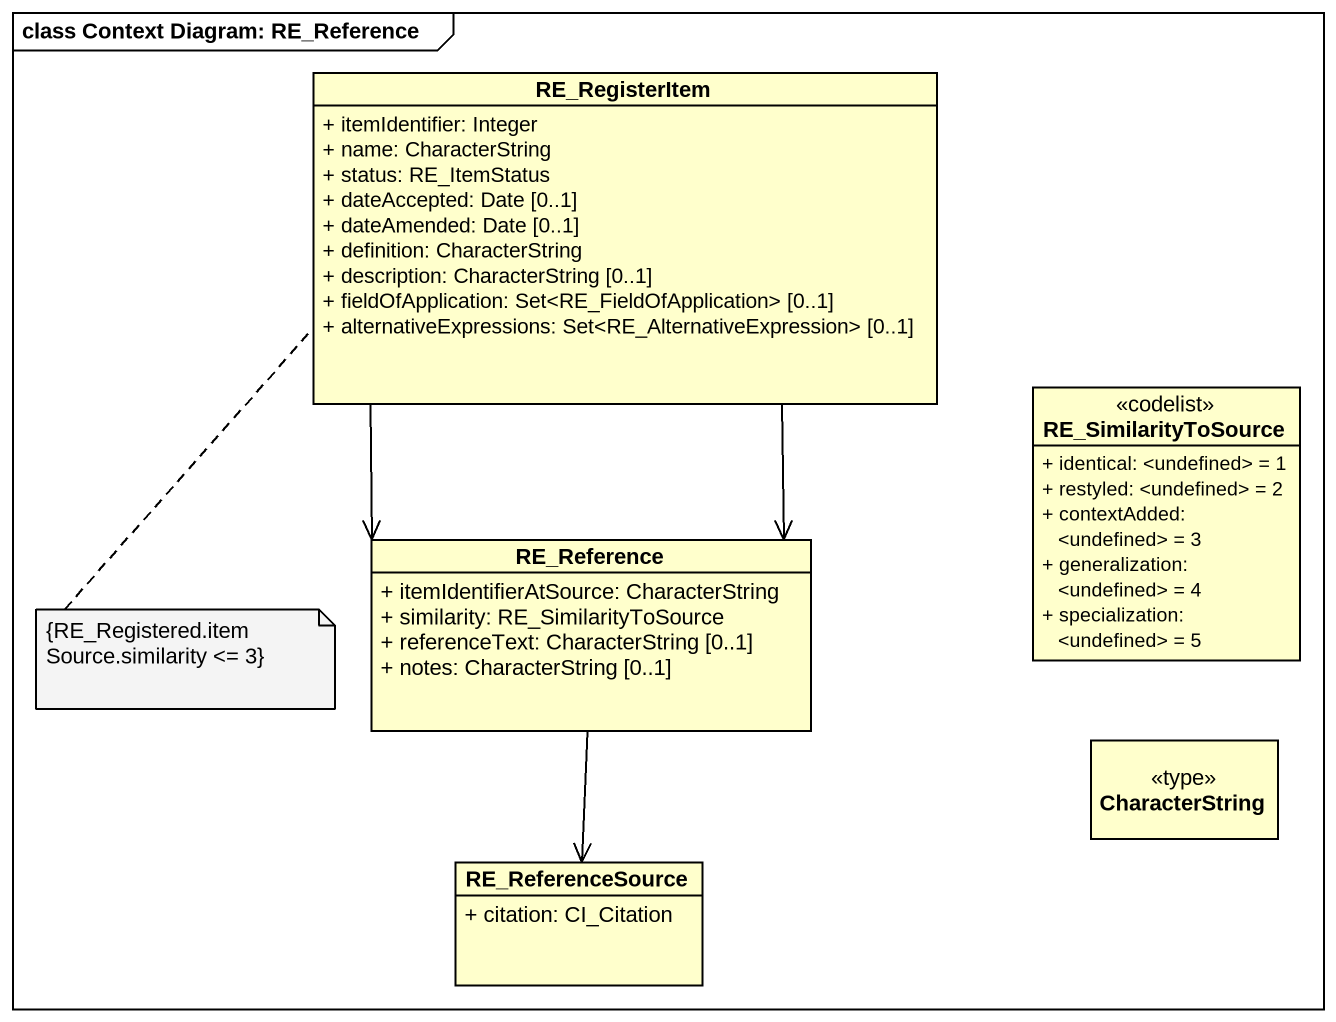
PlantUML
@startuml
mainframe class Context Diagram: RE_Reference
hide circle
hide empty members
skinparam classAttributeIconSize 0
class RE_RegisterItem {
  + itemIdentifier: Integer
  + name: CharacterString
  + status: RE_ItemStatus
  + dateAccepted: Date [0..1]
  + dateAmended: Date [0..1]
  + definition: CharacterString
  + description: CharacterString [0..1]
  + fieldOfApplication: Set<RE_FieldOfApplication> [0..1]
  + alternativeExpressions: Set<RE_AlternativeExpression> [0..1]
}
class RE_SimilarityToSource <<codelist>> {
  + identical: <undefined> = 1
  + restyled: <undefined> = 2
  + contextAdded: <undefined> = 3
  + generalization: <undefined> = 4
  + specialization: <undefined> = 5
}
class RE_Reference {
  + itemIdentifierAtSource: CharacterString
  + similarity: RE_SimilarityToSource
  + referenceText: CharacterString [0..1]
  + notes: CharacterString [0..1]
}
class CharacterString <<type>>
class RE_ReferenceSource {
  + citation: CI_Citation
}
RE_RegisterItem --> RE_Reference
RE_RegisterItem --> RE_Reference
RE_Reference --> RE_ReferenceSource
note bottom of RE_RegisterItem : {RE_Registered.itemSource.similarity <= 3}
@enduml
